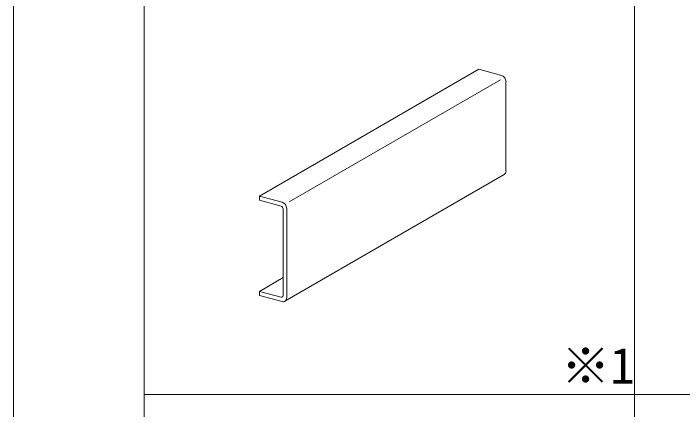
# Model space of a CAD drawing. Units: millimetres on the paper. Extents: x -195 to 195, y -135 to 132.
# Drawn here: x -195 to -174.53, y 96.17 to 108.28 of the extents above; entities that cross this region are included whole.
import ezdxf
from ezdxf.enums import TextEntityAlignment as Align

# ---------------------------------------------------------------- set-up
doc = ezdxf.new("R2010")
doc.units = ezdxf.units.MM
for name, color, linetype, lineweight in [('0-2_野縁受け', 3, 'Continuous', 18), ('0-6_文字', 7, 'Continuous', 18), ('F-3_野縁', 3, 'Continuous', 18)]:
    doc.layers.add(name, color=color, linetype=linetype, lineweight=lineweight)
doc.styles.add('ＭＳ ゴシック', font='')
doc.styles.get('ＭＳ ゴシック').set_extended_font_data('MS Gothic')

msp = doc.modelspace()

# ---------------------------------------------------------------- linework, layer by layer
at = {"layer": '0-2_野縁受け'}
for p, q in [((-187.476, 102.701), (-180.769, 106.574)), ((-180.073, 106.387), (-180.769, 106.574)), ((-186.567, 102.52), (-180.104, 106.252)), ((-179.934, 103.47), (-179.934, 106.19)), ((-186.698, 99.484), (-179.991, 103.356)), ((-187.476, 102.701), (-187.476, 102.573)), ((-187.476, 102.573), (-186.808, 102.394)), ((-186.753, 102.315), (-186.753, 99.659)), ((-186.641, 99.597), (-186.641, 102.317)), ((-187.476, 99.789), (-186.753, 100.207)), ((-187.476, 99.789), (-186.808, 99.61)), ((-187.476, 99.661), (-187.476, 99.789)), ((-187.476, 99.757), (-187.476, 99.661)), ((-186.781, 99.475), (-187.476, 99.661))]:
    msp.add_line(p, q, dxfattribs=at)
msp.add_lwpolyline([(-186.781, 102.515), (-187.476, 102.701), (-187.476, 102.605)], dxfattribs=at)
for centre, major_axis, start_param, end_param in [((-180.073, 106.227), (0.078, -0.154), 0.97902, 2.549816), ((-180.073, 103.507), (0.078, -0.154), 0.041956, 0.97902), ((-186.808, 102.33), (0.031, -0.0614), 0.97902, 2.549816), ((-186.781, 102.355), (0.078, -0.154), 0.97902, 2.549816), ((-186.808, 99.674), (0.031, -0.0614), 5.691408, 7.262205), ((-186.781, 99.635), (0.078, -0.154), 5.691408, 7.262205)]:
    msp.add_ellipse(centre, major_axis=major_axis, ratio=0.751651, start_param=start_param, end_param=end_param, dxfattribs=at)
at = {"layer": 'F-3_野縁'}
for p, q in [((-195, 132.5), (-195, -132.5)), ((-191, 126.5), (-191, 36.912)), ((-191, 96.637), (-2, 96.637))]:
    msp.add_line(p, q, dxfattribs=at)
at = {"layer": 'F-3_野縁', "color": 4, "lineweight": 9}
msp.add_line((-176, 126.5), (-176, 36.912), dxfattribs=at)

# ---------------------------------------------------------------- texts
at = {"layer": '0-6_文字', "style": 'ＭＳ ゴシック'}
msp.add_text('※1', height=1.1, dxfattribs=at).set_placement((-178.25, 96.637), align=Align.BOTTOM_LEFT)

doc.saveas('drawing.dxf')
